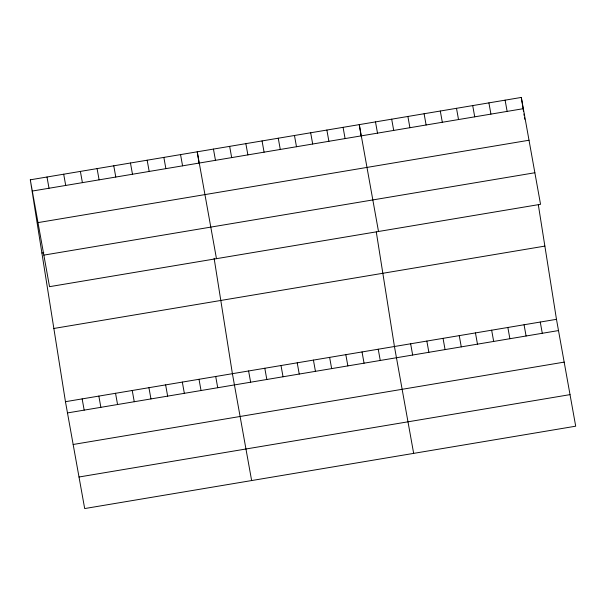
<?xml version="1.0" encoding="UTF-8"?>
<svg xmlns="http://www.w3.org/2000/svg" width="606" height="606" viewBox="0 0 606 606"><rect width="100%" height="100%" fill="white"/><g stroke="black" fill="none" stroke-linecap="round" stroke-linejoin="round"><path stroke-width="0.91" d="M30.3 179.808L521.312 97.437L540.544 204.305L49.525 286.676L30.3 179.808L65.456 401.695L84.688 508.563L575.7 426.192L556.475 319.324L538.325 204.79M32.323 191.049L523.334 108.679M38.004 222.607L529.015 140.236M41.905 253.028L43.761 252.717M43.852 255.118L534.863 172.748M53.858 328.467L544.87 246.104M65.456 401.695L556.475 319.324M67.478 412.928L558.497 330.565M73.159 444.486L564.171 362.123M79.007 477.005L570.019 394.635M505.109 100.157L507.131 111.398M540.264 322.044L542.287 333.277M488.906 102.876L490.928 114.117M524.061 324.763L526.084 335.997M472.703 105.596L474.725 116.837M507.858 327.475L509.881 338.716M456.5 108.315L458.522 119.549M491.655 330.194L493.678 341.436M440.297 111.034L442.319 122.268M475.452 332.914L477.475 344.155M424.094 113.746L426.116 124.987M459.25 335.633L461.272 346.874M407.891 116.466L409.914 127.707M443.047 338.353L445.069 349.586M391.688 119.185L393.711 130.426M426.844 341.072L428.866 352.306M375.485 121.904L377.508 133.146M410.641 343.784L412.663 355.025M378.508 231.492L359.282 124.624L361.078 135.956M413.663 453.371L394.438 346.503L376.288 231.969M343.072 127.343L345.094 138.577M378.235 349.223L380.257 360.464M326.869 130.055L328.891 141.296M362.032 351.942L364.055 363.183M310.666 132.775L312.688 144.016M345.829 354.661L347.852 365.895M294.463 135.494L296.485 146.735M329.626 357.381L331.649 368.615M278.26 138.213L280.283 149.455M313.423 360.093L315.446 371.334M262.057 140.933L264.08 152.167M297.213 362.812L299.235 374.053M245.854 143.652L247.877 154.886M281.01 365.532L283.032 376.773M229.651 146.364L231.674 157.605M264.807 368.251L266.829 379.492M213.448 149.084L215.471 160.325M248.604 370.97L250.626 382.204M216.471 258.671L197.245 151.803L199.041 163.135M251.634 480.558L232.401 373.682L214.115 258.254M180.55 154.606L182.573 165.839M215.706 376.485L217.728 387.726M163.855 157.401L165.877 168.642M199.01 379.288L201.033 390.529M147.16 160.204L149.182 171.445M182.323 382.091L184.345 393.324M130.464 163.006L132.487 174.248M165.627 384.886L167.65 396.127M113.769 165.809L115.791 177.043M148.932 387.688L150.955 398.93M97.081 168.604L99.104 179.846M132.237 390.491L134.259 401.725M80.386 171.407L82.408 182.648M115.541 393.286L117.564 404.528M63.691 174.21L65.713 185.444M98.846 396.089L100.869 407.33M46.995 177.005L49.018 188.246M82.151 398.892L84.173 410.133M521.312 97.437L523.523 111.39M523.94 114.004L524.213 115.746M524.493 117.488L524.766 119.23"/></g></svg>
